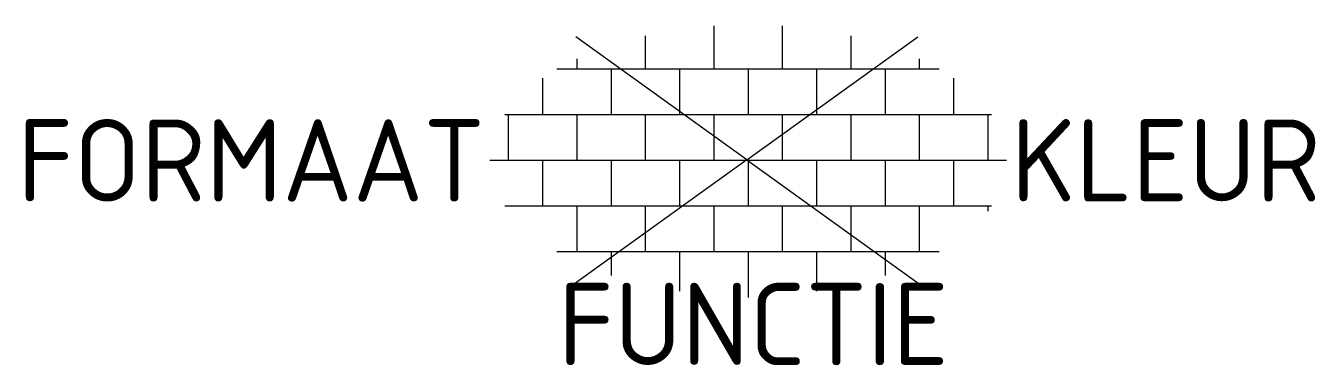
# Model space of a CAD drawing. Extents: x -15.8 to 12.4, y -4.5 to 2.9.
import ezdxf
from ezdxf.enums import TextEntityAlignment as Align

# ---------------------------------------------------------------- set-up
doc = ezdxf.new("R2010")
doc.units = 0
doc.styles.add('NLCS-ISO', font='NLCS-ISO.ttf')

msp = doc.modelspace()

# ---------------------------------------------------------------- linework, layer by layer
for p, q in [((-0.75, 2.947), (-0.75, 2)), ((0.75, 2.947), (0.75, 2)), ((-2.25, 2.728), (-2.25, 2)), ((2.25, 2.728), (2.25, 2)), ((4.186, 2), (-4.186, 2)), ((-3.75, 2.226), (-3.75, 2)), ((-3, 2), (-3, 1)), ((-1.5, 2), (-1.5, 1)), ((0, 2), (0, 1)), ((1.5, 2), (1.5, 1)), ((3, 2), (3, 1)), ((3.75, 2.226), (3.75, 2)), ((-4.5, 1.802), (-4.5, 1)), ((4.5, 1.802), (4.5, 1)), ((5.328, 1), (-5.328, 1)), ((-5.25, 1), (-5.25, 0)), ((-3.75, 1), (-3.75, 0)), ((-2.25, 1), (-2.25, 0)), ((-0.75, 1), (-0.75, 0)), ((0.75, 1), (0.75, 0)), ((2.25, 1), (2.25, 0)), ((3.75, 1), (3.75, 0)), ((5.25, 1), (5.25, 0)), ((0, 0), (0, -1)), ((5.658, 0), (-5.658, 0)), ((-4.5, 0), (-4.5, -1)), ((-3, 0), (-3, -1)), ((-1.5, 0), (-1.5, -1)), ((1.5, 0), (1.5, -1)), ((3, 0), (3, -1)), ((4.5, 0), (4.5, -1)), ((5.328, -1), (-5.328, -1)), ((-3.75, -1), (-3.75, -2)), ((-2.25, -1), (-2.25, -2)), ((-0.75, -1), (-0.75, -2)), ((0.75, -1), (0.75, -2)), ((2.25, -1), (2.25, -2)), ((3.75, -1), (3.75, -2)), ((5.25, -1), (5.25, -1.109)), ((4.186, -2), (-4.186, -2)), ((-3, -2), (-3, -2.521)), ((-1.5, -2), (-1.5, -2.866)), ((0, -2), (0, -3)), ((1.5, -2), (1.5, -2.866)), ((3, -2), (3, -2.521))]:
    msp.add_line(p, q)
at = {"ltscale": 0.1}
for q in [(-3.772, 2.706), (3.719, 2.706), (-3.798, -2.705), (3.744, -2.705)]:
    msp.add_line((-0.027, 0.01), q, dxfattribs=at)

# ---------------------------------------------------------------- texts
at = {"style": 'NLCS-ISO'}
msp.add_attdef('FORMAAT', text='20x30', height=1.8, dxfattribs=at).set_placement((-5.758, 0), align=Align.MIDDLE_RIGHT)
msp.add_attdef('KLEUR', text='G', height=1.8, dxfattribs=at).set_placement((5.758, 0), align=Align.MIDDLE_LEFT)
at = {"style": 'NLCS-ISO', "flags": 1}
msp.add_attdef('FUNCTIE', text='', height=1.8, dxfattribs=at).set_placement((0.116, -3.585), align=Align.MIDDLE_CENTER)

doc.saveas('drawing.dxf')
